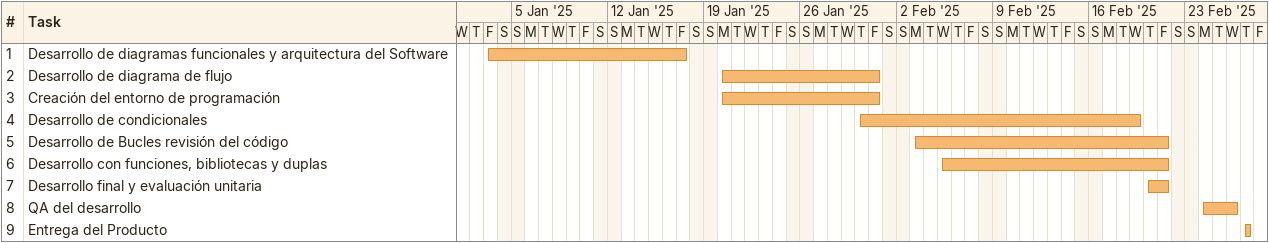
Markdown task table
| ID | Task | Start | Finish |
|---|---|---|---|
| 1 | Desarrollo de diagramas funcionales y arquitectura del Software | 2025-01-03 | 2025-01-17 |
| 2 | Desarrollo de diagrama de flujo | 2025-01-20 | 2025-01-31 |
| 3 | Creación del entorno de programación | 2025-01-20 | 2025-01-31 |
| 4 | Desarrollo de condicionales | 2025-01-30 | 2025-02-19 |
| 5 | Desarrollo de Bucles revisión del código | 2025-02-03 | 2025-02-21 |
| 6 | Desarrollo con funciones, bibliotecas y duplas | 2025-02-05 | 2025-02-21 |
| 7 | Desarrollo final y evaluación unitaria | 2025-02-20 | 2025-02-21 |
| 8 | QA del desarrollo | 2025-02-24 | 2025-02-26 |
| 9 | Entrega del Producto | 2025-02-27 | 2025-02-27 |
